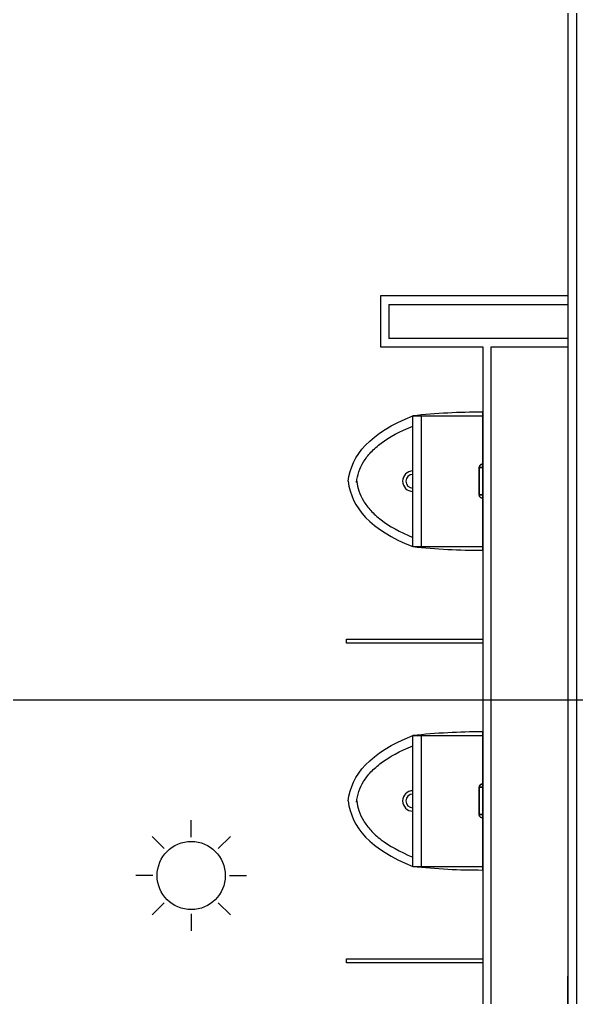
# Model space of a CAD drawing. Header units: millimetres. Extents: x -20146070 to 165023, y -3349561 to 35447.
# Drawn here: x 20203 to 21836, y -54497 to -51630 of the extents above; entities that cross this region are included whole.
import ezdxf

# ---------------------------------------------------------------- set-up
doc = ezdxf.new("R2010")
doc.units = ezdxf.units.MM
doc.header["$LTSCALE"] = 50
for name, color, linetype in [('BLK_2 - 1ST_2ND_STOREY_PLAN$0$0-1', 8, 'Continuous'), ('BLK_2 - 1ST_2ND_STOREY_PLAN$0$1599_DB_A_BLK2_HQ_R21- LINKVIEW_BLK2_1ST STOREY Toilet JOH$0$A-_DETA----_ED', 8, 'Continuous'), ('BLK_2 - 1ST_2ND_STOREY_PLAN$0$1599_DB_A_BLK2_HQ_R21- LINKVIEW_BLK2_1ST STOREY Toilet JOH$0$S-_COLN----_E', 8, 'Continuous'), ('BLK_2 - 1ST_2ND_STOREY_PLAN$0$A-_FLOR----_E', 8, 'Continuous'), ('BLK_2 - 1ST_2ND_STOREY_PLAN$0$A-_WALLPRTN_E-1', 8, 'Continuous'), ('NW_GRID LINE', 8, 'Continuous')]:
    doc.layers.add(name, color=color, linetype=linetype)

# ---------------------------------------------------------------- blocks, each defined once
blk = doc.blocks.new('BLK_2 - 1ST_2ND_STOREY_PLAN$0$1599_DB_A_BLK2_HQ_R21_rvt-1-BLK 2 1ST STOREY PLAN')
at = {"layer": 'BLK_2 - 1ST_2ND_STOREY_PLAN$0$A-_FLOR----_E'}
blk.add_line((-120336.4, -92142.4), (-120336.4, -99627.4), dxfattribs=at)
at = {"layer": 'BLK_2 - 1ST_2ND_STOREY_PLAN$0$A-_WALLPRTN_E-1'}
for p, q in [((-120336.4, -93342.4), (-120336.4, -97117.4)), ((-120361.4, -99652.4), (-120361.4, -97162.4))]:
    blk.add_line(p, q, dxfattribs=at)
blk = doc.blocks.new('BLK_2 - 1ST_2ND_STOREY_PLAN$0$1599_DB_A_BLK2_HQ_R21- LINKVIEW_BLK2_1ST STOREY Toilet JOH$0$IDA - Strobe Light - IDA - Strobe Light-3515175-LINKVIEW_BLK2_1ST STOREY')
at = {"layer": 'BLK_2 - 1ST_2ND_STOREY_PLAN$0$1599_DB_A_BLK2_HQ_R21- LINKVIEW_BLK2_1ST STOREY Toilet JOH$0$A-_DETA----_ED'}
for p, q in [((0, -87.5), (0, -37.5)), ((-79.5, -120.5), (-114.9, -85.1)), ((79.5, -120.5), (114.9, -85.1)), ((-112.5, -200), (-162.5, -200)), ((112.5, -200), (162.5, -200)), ((-79.5, -279.5), (-114.9, -314.9)), ((79.5, -279.5), (114.9, -314.9)), ((0, -312.5), (0, -362.5))]:
    blk.add_line(p, q, dxfattribs=at)
blk.add_circle((0, -200), 100, dxfattribs=at)
blk = doc.blocks.new('BLK_2 - 1ST_2ND_STOREY_PLAN$0$1599_DB_A_BLK2_HQ_R21- LINKVIEW_BLK2_1ST STOREY Toilet JOH')
at = {"layer": 'BLK_2 - 1ST_2ND_STOREY_PLAN$0$1599_DB_A_BLK2_HQ_R21- LINKVIEW_BLK2_1ST STOREY Toilet JOH$0$S-_COLN----_E'}
for p, q in [((10970.7, -50614.7), (10970.7, -54389.7)), ((10945.7, -50639.7), (10945.7, -56774.7)), ((10395.7, -52439.7), (10395.7, -52589.7)), ((10945.7, -52439.7), (10395.7, -52439.7)), ((10420.7, -52464.7), (10420.7, -52564.7)), ((10420.7, -52464.7), (10945.7, -52464.7)), ((10945.7, -52564.7), (10420.7, -52564.7)), ((10395.7, -52589.7), (10695.7, -52589.7)), ((10695.7, -52589.7), (10695.7, -53446.4)), ((10720.7, -52589.7), (10945.7, -52589.7)), ((10720.7, -56364.2), (10720.7, -52589.7)), ((10695.7, -53185.9), (10695.7, -52780.9)), ((10490.7, -52791.7), (10695.7, -52791.7)), ((10490.7, -53175.2), (10490.7, -52791.7)), ((10515.7, -53175.2), (10515.7, -52791.7)), ((10685.7, -52943.4), (10685.7, -53023.4)), ((10685.7, -52943.4), (10685.7, -53023.4)), ((10685.7, -53023.4), (10685.7, -52943.4)), ((10685.7, -52943.4), (10685.7, -53023.4)), ((10685.7, -53023.4), (10685.7, -52943.4)), ((10686.1, -52943.4), (10687, -52943.4)), ((10687, -52943.4), (10686.1, -52943.4)), ((10687, -52943.4), (10686.1, -52943.4)), ((10686.1, -52943.4), (10687, -52943.4)), ((10687.1, -52943.4), (10688.6, -52943.4)), ((10688.6, -52943.4), (10687.1, -52943.4)), ((10688.6, -52943.4), (10687.1, -52943.4)), ((10687.1, -52943.4), (10688.6, -52943.4)), ((10688.8, -52943.4), (10690.7, -52943.4)), ((10690.7, -52943.4), (10688.8, -52943.4)), ((10690.7, -52943.4), (10688.8, -52943.4)), ((10688.8, -52943.4), (10690.7, -52943.4)), ((10690.9, -52943.4), (10693.1, -52943.4)), ((10693.1, -52943.4), (10690.9, -52943.4)), ((10693.1, -52943.4), (10690.9, -52943.4)), ((10690.9, -52943.4), (10693.1, -52943.4)), ((10693.4, -52943.4), (10695.7, -52943.4)), ((10695.7, -52943.4), (10693.4, -52943.4)), ((10695.7, -52943.4), (10693.4, -52943.4)), ((10693.4, -52943.4), (10695.7, -52943.4)), ((10695.7, -52933.4), (10695.7, -53033.4)), ((10695.7, -52933.4), (10695.7, -52943.4)), ((10695.7, -53023.4), (10695.7, -52943.4)), ((10695.7, -52943.4), (10695.7, -53023.4)), ((10695.7, -53023.4), (10695.7, -52943.4)), ((10695.7, -53023.4), (10695.7, -52943.4)), ((10695.7, -52943.4), (10695.7, -53023.4)), ((10686, -53023.4), (10687, -53023.4)), ((10686, -53023.4), (10687, -53023.4)), ((10686, -53023.4), (10687, -53023.4)), ((10687, -53023.4), (10686, -53023.4)), ((10687, -53023.4), (10688.5, -53023.4)), ((10687, -53023.4), (10688.5, -53023.4)), ((10687, -53023.4), (10688.5, -53023.4)), ((10688.5, -53023.4), (10687, -53023.4)), ((10688.6, -53023.4), (10690.5, -53023.4)), ((10688.6, -53023.4), (10690.5, -53023.4)), ((10688.6, -53023.4), (10690.5, -53023.4)), ((10690.5, -53023.4), (10688.6, -53023.4)), ((10690.7, -53023.4), (10692.9, -53023.4)), ((10690.7, -53023.4), (10692.9, -53023.4)), ((10690.7, -53023.4), (10692.9, -53023.4)), ((10692.9, -53023.4), (10690.7, -53023.4)), ((10693.1, -53023.4), (10695.4, -53023.4)), ((10693.1, -53023.4), (10695.4, -53023.4)), ((10693.1, -53023.4), (10695.4, -53023.4)), ((10695.4, -53023.4), (10693.1, -53023.4)), ((10695.7, -53024), (10695.7, -53033.4)), ((10490.7, -53175.2), (10695.7, -53175.2)), ((10295.7, -53458.4), (10295.7, -53446.4)), ((10295.7, -53446.4), (10695.7, -53446.4)), ((10695.7, -53446.4), (10695.7, -53458.4)), ((10695.7, -53458.4), (10295.7, -53458.4)), ((10695.7, -53458.4), (10695.7, -54383.9)), ((10490.7, -53729.2), (10695.7, -53729.2)), ((10490.7, -54112.7), (10490.7, -53729.2)), ((10515.7, -54112.7), (10515.7, -53729.2)), ((10695.7, -54123.4), (10695.7, -53718.4)), ((10695.7, -53870.9), (10695.7, -53970.9)), ((10695.7, -53870.9), (10695.7, -53880.9)), ((10685.7, -53880.9), (10685.7, -53960.9)), ((10685.7, -53880.9), (10685.7, -53960.9)), ((10685.7, -53960.9), (10685.7, -53880.9)), ((10685.7, -53880.9), (10685.7, -53960.9)), ((10685.7, -53960.9), (10685.7, -53880.9)), ((10686.1, -53880.9), (10687, -53880.9)), ((10687, -53880.9), (10686.1, -53880.9)), ((10687, -53880.9), (10686.1, -53880.9)), ((10686.1, -53880.9), (10687, -53880.9)), ((10687.1, -53880.9), (10688.6, -53880.9)), ((10688.6, -53880.9), (10687.1, -53880.9)), ((10688.6, -53880.9), (10687.1, -53880.9)), ((10687.1, -53880.9), (10688.6, -53880.9)), ((10688.8, -53880.9), (10690.7, -53880.9)), ((10690.7, -53880.9), (10688.8, -53880.9)), ((10690.7, -53880.9), (10688.8, -53880.9)), ((10688.8, -53880.9), (10690.7, -53880.9)), ((10690.9, -53880.9), (10693.1, -53880.9)), ((10693.1, -53880.9), (10690.9, -53880.9)), ((10693.1, -53880.9), (10690.9, -53880.9)), ((10690.9, -53880.9), (10693.1, -53880.9)), ((10693.4, -53880.9), (10695.7, -53880.9)), ((10695.7, -53880.9), (10693.4, -53880.9)), ((10695.7, -53880.9), (10693.4, -53880.9)), ((10693.4, -53880.9), (10695.7, -53880.9)), ((10695.7, -53960.9), (10695.7, -53880.9)), ((10695.7, -53880.9), (10695.7, -53960.9)), ((10695.7, -53960.9), (10695.7, -53880.9)), ((10695.7, -53960.9), (10695.7, -53880.9)), ((10695.7, -53880.9), (10695.7, -53960.9)), ((10686, -53960.9), (10687, -53960.9)), ((10686, -53960.9), (10687, -53960.9)), ((10686, -53960.9), (10687, -53960.9)), ((10687, -53960.9), (10686, -53960.9)), ((10687, -53960.9), (10688.5, -53960.9)), ((10687, -53960.9), (10688.5, -53960.9)), ((10687, -53960.9), (10688.5, -53960.9)), ((10688.5, -53960.9), (10687, -53960.9)), ((10688.6, -53960.9), (10690.5, -53960.9)), ((10688.6, -53960.9), (10690.5, -53960.9)), ((10688.6, -53960.9), (10690.5, -53960.9)), ((10690.5, -53960.9), (10688.6, -53960.9)), ((10690.7, -53960.9), (10692.9, -53960.9)), ((10690.7, -53960.9), (10692.9, -53960.9)), ((10690.7, -53960.9), (10692.9, -53960.9)), ((10692.9, -53960.9), (10690.7, -53960.9)), ((10693.1, -53960.9), (10695.4, -53960.9)), ((10693.1, -53960.9), (10695.4, -53960.9)), ((10693.1, -53960.9), (10695.4, -53960.9)), ((10695.4, -53960.9), (10693.1, -53960.9)), ((10695.7, -53960.9), (10695.7, -53970.9)), ((10490.7, -54112.7), (10695.7, -54112.7)), ((10295.7, -54395.9), (10295.7, -54383.9)), ((10295.7, -54383.9), (10695.7, -54383.9)), ((10695.7, -54383.9), (10695.7, -54395.9)), ((10695.7, -54395.9), (10295.7, -54395.9)), ((10695.7, -54395.9), (10695.7, -55323.3))]:
    blk.add_line(p, q, dxfattribs=at)
for centre, radius, start, end in [((10691.3, -54658.5), 1877.6, 89.8664, 96.1336), ((10490.7, -52983.4), 30, 90, 270), ((10490.7, -52983.4), 20, 90, 270), ((10691.3, -51308.3), 1877.6, 263.8664, 270.1336), ((10691.3, -55596), 1877.6, 89.8664, 96.1336), ((10490.7, -53920.9), 30, 90, 270), ((10490.7, -53920.9), 20, 90, 270), ((10691.3, -52245.8), 1877.6, 263.8664, 270.1336)]:
    blk.add_arc(centre, radius, start, end, dxfattribs=at)
for points in [[(10300.7, -52983.4), (10311.2, -52906.5), (10364.6, -52841.5), (10490.7, -52791.7)], [(10693.1, -52933.7), (10692.7, -52933.9), (10691.9, -52934.1), (10691.1, -52934.5), (10690.7, -52934.7)], [(10695.7, -52933.4), (10694.8, -52933.4), (10694, -52933.5), (10693.1, -52933.7)], [(10300.7, -52983.4), (10311.2, -53060.4), (10364.6, -53125.4), (10490.7, -53175.2)], [(10300.7, -53920.9), (10311.2, -53844), (10364.6, -53779), (10490.7, -53729.2)], [(10300.7, -53920.9), (10311.2, -53997.9), (10364.6, -54062.9), (10490.7, -54112.7)]]:
    blk.add_open_spline(points, degree=3, dxfattribs=at)
for points, knots in [([(10325.5, -52986.8), (10326.9, -52976), (10331.6, -52955.4), (10345.1, -52926.2), (10366.3, -52898.3), (10406.5, -52862.3), (10452.2, -52837.1), (10490.7, -52821.5)], [0, 0, 0, 0, 0.0545115, 0.109023, 0.1635345, 0.218046, 0.327069, 0.327069, 0.327069, 0.327069]), ([(10685.7, -52943.4), (10685.7, -52942.5), (10685.9, -52941.2), (10686.4, -52939.6), (10686.9, -52938.6), (10687.4, -52937.9), (10687.9, -52937.1), (10688.5, -52936.5), (10689.1, -52935.9), (10689.8, -52935.3), (10690.7, -52934.7), (10691.9, -52934.1), (10693.5, -52933.6), (10694.8, -52933.4), (10695.7, -52933.4)], [-1, -1, -1, -1, -0.833333, -0.75, -0.666667, -0.625, -0.583333, -0.5, -0.458333, -0.416667, -0.333333, -0.25, -0.166667, 0, 0, 0, 0]), ([(10690.7, -52934.7), (10690.3, -52935), (10689.8, -52935.3), (10689.1, -52935.9), (10688.5, -52936.5), (10687.8, -52937.3), (10687.1, -52938.2), (10686.7, -52939), (10686.4, -52939.8), (10685.9, -52941.2), (10685.7, -52942.5), (10685.7, -52943.4)], [0.3333333, 0.3333333, 0.3333333, 0.3333333, 0.4166667, 0.4583333, 0.5, 0.5833333, 0.6666667, 0.7083333, 0.75, 0.8333333, 1, 1, 1, 1]), ([(10326, -52983.4), (10327.3, -52993.1), (10331.9, -53012.9), (10344.8, -53041.4), (10365.9, -53069.7), (10406.2, -53106.3), (10452, -53132.1), (10490.7, -53148.1)], [0.0054531, 0.0054531, 0.0054531, 0.0054531, 0.0545115, 0.109023, 0.1635345, 0.218046, 0.327069, 0.327069, 0.327069, 0.327069]), ([(10690.7, -53032.1), (10690.3, -53031.9), (10689.8, -53031.5), (10689.1, -53030.9), (10688.5, -53030.3), (10687.8, -53029.5), (10687.1, -53028.6), (10686.7, -53027.8), (10686.4, -53027), (10685.9, -53025.6), (10685.7, -53024.3), (10685.7, -53023.4)], [0.3333333, 0.3333333, 0.3333333, 0.3333333, 0.4166667, 0.4583333, 0.5, 0.5833333, 0.6666667, 0.7083333, 0.75, 0.8333333, 1, 1, 1, 1]), ([(10695.7, -53033.4), (10694.8, -53033.4), (10693.5, -53033.2), (10691.9, -53032.7), (10690.7, -53032.1), (10689.8, -53031.5), (10689.1, -53030.9), (10688.5, -53030.3), (10687.8, -53029.5), (10687.1, -53028.6), (10686.7, -53027.8), (10686.4, -53027), (10685.9, -53025.6), (10685.7, -53024.3), (10685.7, -53023.4)], [0, 0, 0, 0, 0.166667, 0.25, 0.333333, 0.416667, 0.458333, 0.5, 0.583333, 0.666667, 0.708333, 0.75, 0.833333, 1, 1, 1, 1]), ([(10695.7, -53033.4), (10694.8, -53033.4), (10693.5, -53033.2), (10691.9, -53032.7), (10691.1, -53032.3), (10690.7, -53032.1)], [0, 0, 0, 0, 0.1666667, 0.25, 0.3333333, 0.3333333, 0.3333333, 0.3333333]), ([(10325.5, -53924.3), (10326.9, -53913.5), (10331.6, -53892.9), (10345.1, -53863.7), (10366.3, -53835.8), (10406.5, -53799.8), (10452.2, -53774.6), (10490.7, -53759)], [0, 0, 0, 0, 0.0545115, 0.109023, 0.1635345, 0.218046, 0.327069, 0.327069, 0.327069, 0.327069]), ([(10695.7, -53870.9), (10694.8, -53870.9), (10693.5, -53871.1), (10691.9, -53871.6), (10690.7, -53872.2), (10689.8, -53872.8), (10689.1, -53873.4), (10688.5, -53874), (10687.8, -53874.8), (10687.1, -53875.7), (10686.7, -53876.5), (10686.4, -53877.3), (10685.9, -53878.7), (10685.7, -53880), (10685.7, -53880.9)], [0, 0, 0, 0, 0.166667, 0.25, 0.333333, 0.416667, 0.458333, 0.5, 0.583333, 0.666667, 0.708333, 0.75, 0.833333, 1, 1, 1, 1]), ([(10685.7, -53880.9), (10685.7, -53880), (10685.9, -53878.7), (10686.4, -53877.1), (10686.9, -53876.1), (10687.4, -53875.4), (10687.9, -53874.6), (10688.5, -53874), (10689.1, -53873.4), (10689.8, -53872.8), (10690.7, -53872.2), (10691.9, -53871.6), (10693.5, -53871.1), (10694.8, -53870.9), (10695.7, -53870.9)], [-1, -1, -1, -1, -0.833333, -0.75, -0.666667, -0.625, -0.583333, -0.5, -0.458333, -0.416667, -0.333333, -0.25, -0.166667, 0, 0, 0, 0]), ([(10326, -53920.9), (10327.3, -53930.6), (10331.9, -53950.4), (10344.8, -53978.9), (10365.9, -54007.2), (10406.2, -54043.8), (10452, -54069.6), (10490.7, -54085.6)], [0.0054531, 0.0054531, 0.0054531, 0.0054531, 0.0545115, 0.109023, 0.1635345, 0.218046, 0.327069, 0.327069, 0.327069, 0.327069]), ([(10695.7, -53970.9), (10694.8, -53970.9), (10693.5, -53970.7), (10691.9, -53970.2), (10690.7, -53969.6), (10689.8, -53969), (10689.1, -53968.4), (10688.5, -53967.8), (10687.8, -53967), (10687.1, -53966.1), (10686.7, -53965.3), (10686.4, -53964.5), (10685.9, -53963.1), (10685.7, -53961.8), (10685.7, -53960.9)], [0, 0, 0, 0, 0.166667, 0.25, 0.333333, 0.416667, 0.458333, 0.5, 0.583333, 0.666667, 0.708333, 0.75, 0.833333, 1, 1, 1, 1]), ([(10695.7, -53970.9), (10694.8, -53970.9), (10693.5, -53970.7), (10691.9, -53970.2), (10690.7, -53969.6), (10689.8, -53969), (10689.1, -53968.4), (10688.5, -53967.8), (10687.8, -53967), (10687.1, -53966.1), (10686.7, -53965.3), (10686.4, -53964.5), (10685.9, -53963.1), (10685.7, -53961.8), (10685.7, -53960.9)], [0, 0, 0, 0, 0.166667, 0.25, 0.333333, 0.416667, 0.458333, 0.5, 0.583333, 0.666667, 0.708333, 0.75, 0.833333, 1, 1, 1, 1])]:
    blk.add_open_spline(points, degree=3, knots=knots, dxfattribs=at)
blk.add_blockref('BLK_2 - 1ST_2ND_STOREY_PLAN$0$1599_DB_A_BLK2_HQ_R21- LINKVIEW_BLK2_1ST STOREY Toilet JOH$0$IDA - Strobe Light - IDA - Strobe Light-3515175-LINKVIEW_BLK2_1ST STOREY', (9840.7, -53939.7), dxfattribs=at)
blk = doc.blocks.new('BLK_2 - 1ST_2ND_STOREY_PLAN')
blk.add_blockref('BLK_2 - 1ST_2ND_STOREY_PLAN$0$1599_DB_A_BLK2_HQ_R21- LINKVIEW_BLK2_1ST STOREY Toilet JOH', (-131307.1, -42727.7))
at = {"layer": 'BLK_2 - 1ST_2ND_STOREY_PLAN$0$0-1'}
blk.add_blockref('BLK_2 - 1ST_2ND_STOREY_PLAN$0$1599_DB_A_BLK2_HQ_R21_rvt-1-BLK 2 1ST STOREY PLAN', (0, 0), dxfattribs=at)

msp = doc.modelspace()

# ---------------------------------------------------------------- linework, layer by layer
at = {"layer": 'NW_GRID LINE'}
msp.add_line((-4794.8, -53624.7), (44738, -53624.7), dxfattribs=at)

# ---------------------------------------------------------------- block references
msp.add_blockref('BLK_2 - 1ST_2ND_STOREY_PLAN', (142172.9, 42727.7), dxfattribs=at)

doc.saveas('drawing.dxf')
